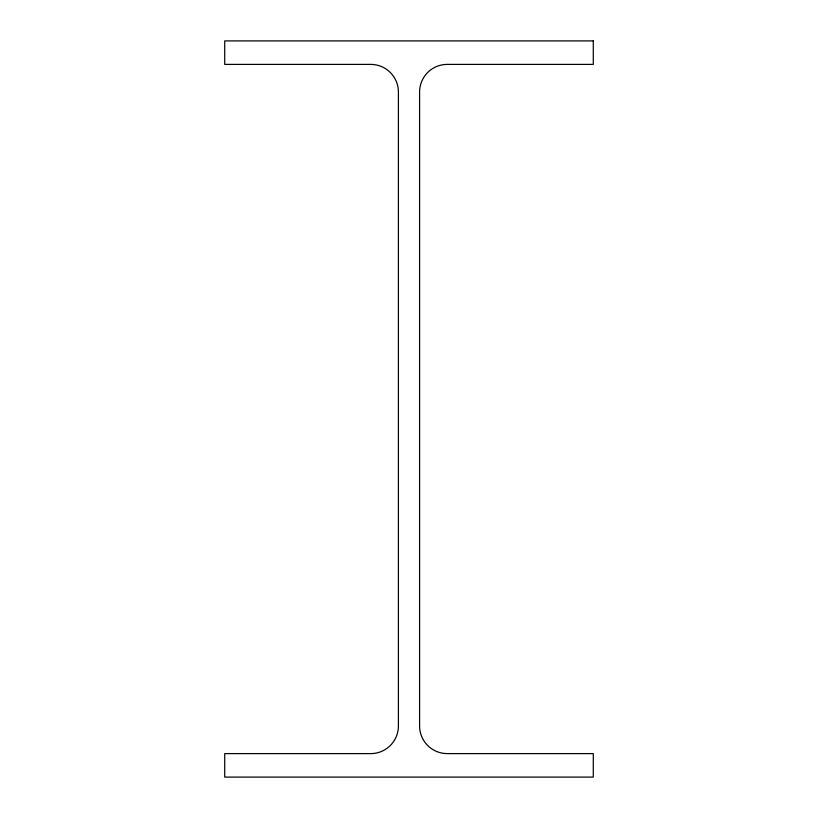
<?xml version="1.0" encoding="UTF-8"?>
<svg xmlns="http://www.w3.org/2000/svg" width="818" height="818" viewBox="0 0 818 818"><rect width="100%" height="100%" fill="white"/><g stroke="black" fill="none" stroke-linecap="round" stroke-linejoin="round"><path stroke-width="1.23" d="M593.285 40.9L224.715 40.9L224.715 64.397L370.759 64.397A27.638 27.638 0 0 1 398.407 92.035L398.407 725.965A27.638 27.638 0 0 1 370.759 753.603L224.715 753.603L224.715 777.1L593.285 777.1L593.285 753.603L447.241 753.603A27.638 27.638 0 0 1 419.593 725.965L419.593 92.035A27.638 27.638 0 0 1 447.241 64.397L593.285 64.397L593.285 40.9"/></g></svg>
